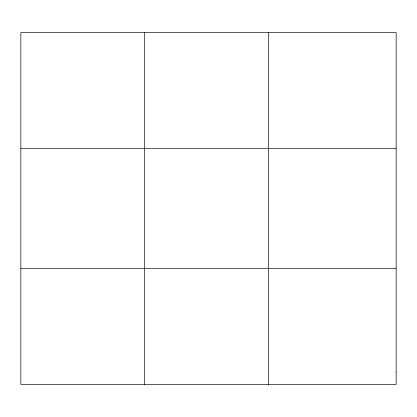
<?xml version="1.0" encoding="UTF-8"?>
<svg xmlns="http://www.w3.org/2000/svg" width="417" height="417" viewBox="0 0 417 417"><rect width="100%" height="100%" fill="white"/><g stroke="black" fill="none" stroke-linecap="round" stroke-linejoin="round"><path stroke-width="0.63" d="M144.699 384.391L144.699 32.609M268.548 384.391L268.548 32.609M20.85 148.697L396.15 148.697M20.85 268.303L396.15 268.303M396.15 372.782L396.15 384.391L20.85 384.391L20.85 32.609L396.15 32.609L396.15 372.782"/></g></svg>
